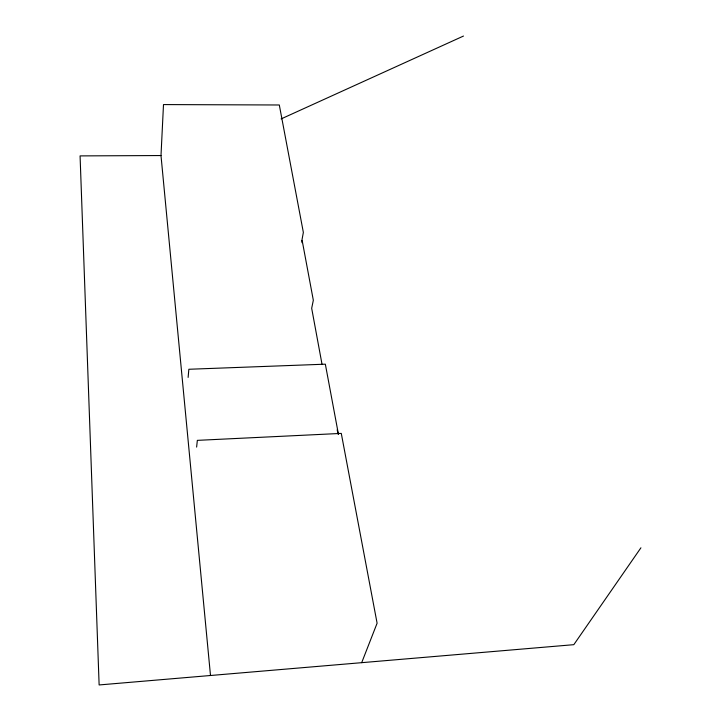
<?xml version="1.0" encoding="UTF-8"?>
<svg xmlns="http://www.w3.org/2000/svg" width="721" height="721" viewBox="0 0 721 721"><rect width="100%" height="100%" fill="white"/><g stroke="black" fill="none" stroke-linecap="round" stroke-linejoin="round"><path stroke-width="1.08" d="M210.496 675.505L160.999 155.547L163.496 104.581L279.306 104.987L303.352 232.414L302.018 239.714L313.329 300.26L311.679 308.3L322.062 364.475M188.118 377.407L188.848 369.269L325.342 364.177L338.41 434.123M196.626 447.083L197.338 440.36L341.285 433.402L377.101 623.205L361.69 662.671M640.924 547.798L573.817 644.673L99.128 684.95L80.076 155.898L160.999 155.547M281.127 118.911L463.477 36.05M337.167 429.806L338.194 434.15M301.729 240.481L302.054 242.707"/></g></svg>
